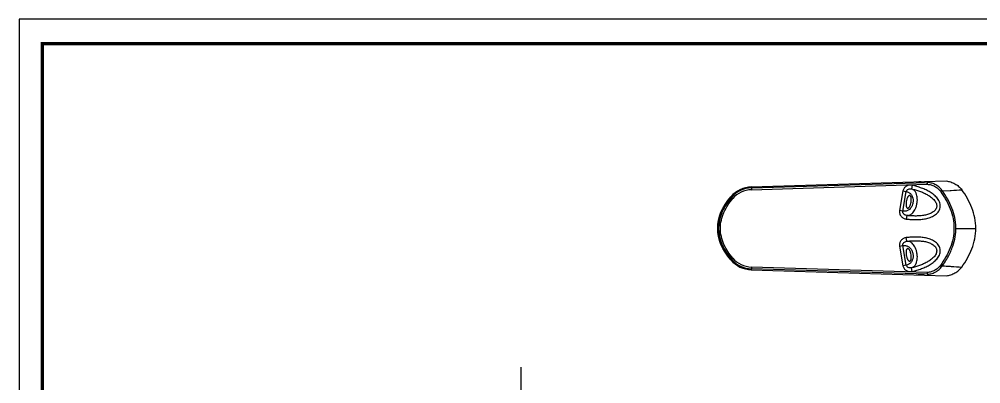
# Model space of a CAD drawing. Extents: x 0 to 790, y 0 to 579.
# Drawn here: x 0 to 526, y 379 to 579 of the extents above; entities that cross this region are included whole.
import ezdxf

# ---------------------------------------------------------------- set-up
doc = ezdxf.new("R2010")
doc.units = 0
doc.header["$LTSCALE"] = 10
doc.header["$MEASUREMENT"] = 0
doc.linetypes.add('CENTER2', pattern=[28.575, 19.05, -3.175, 3.175, -3.175])
doc.layers.get('0').update_dxf_attribs({"linetype": 'CONTINUOUS'})
doc.layers.add('CEN', color=1, linetype='CENTER2')

# ---------------------------------------------------------------- blocks, each defined once
blk = doc.blocks.new('df45x6vxcv')
at = {"color": 7, "linetype": 'Continuous'}
for p, q in [((3046.22, -243.42), (3152.94, -240.13)), ((3046.23, -243.92), (3142.48, -240.95)), ((3046.26, -244.92), (3142.51, -241.95)), ((3137.89, -240.59), (3137.9, -241.07)), ((3142.51, -241.95), (3142.48, -240.95)), ((3142.56, -240.95), (3142.51, -241.95)), ((3142.56, -240.95), (3142.56, -240.95)), ((3046.24, -243.92), (3046.22, -243.42)), ((3046.23, -243.92), (3046.26, -244.92)), ((3129.25, -245.61), (3127.35, -256.35)), ((3129.17, -256.67), (3131.07, -245.94)), ((3129.25, -245.61), (3131.07, -245.94)), ((3134.36, -242.52), (3133.9, -244.47)), ((3149.77, -245.8), (3150.58, -245.21)), ((3150.59, -245.22), (3150.58, -245.21)), ((3150.83, -245.6), (3155.1, -245.32)), ((3155.1, -245.32), (3155.66, -245.28)), ((3035.32, -249.13), (3036.08, -249.78)), ((3132.97, -248.12), (3132.88, -248.11)), ((3129.17, -256.67), (3127.35, -256.35)), ((3131.75, -255.01), (3131.84, -255.02)), ((3131.32, -259.02), (3131.08, -261)), ((3028.37, -266.1), (3027.82, -266.1)), ((3158.09, -266.1), (3169.11, -266.1)), ((3131.32, -273.17), (3131.08, -271.19)), ((3157.96, -269.1), (3158.01, -269.1)), ((3127.35, -275.85), (3129.17, -275.53)), ((3127.35, -275.85), (3129.25, -286.58)), ((3131.07, -286.26), (3129.17, -275.53)), ((3131.84, -277.18), (3131.75, -277.19)), ((3036.08, -282.41), (3035.32, -283.06)), ((3132.88, -284.09), (3132.97, -284.08)), ((3046.22, -288.78), (3046.24, -288.28)), ((3046.22, -288.78), (3152.94, -292.07)), ((3046.26, -287.28), (3046.23, -288.28)), ((3142.52, -291.25), (3046.23, -288.28)), ((3142.51, -290.25), (3046.26, -287.28)), ((3131.07, -286.26), (3129.25, -286.58)), ((3134.36, -289.68), (3133.9, -287.73)), ((3149.77, -286.4), (3150.58, -286.98)), ((3150.59, -286.98), (3150.58, -286.98)), ((3155.08, -286.87), (3155.66, -286.91)), ((3137.89, -291.61), (3137.9, -291.12)), ((3142.51, -290.25), (3142.52, -291.25))]:
    blk.add_line(p, q, dxfattribs=at)
for centre, radius, start, end in [((3137.86, -251.08), 10.49, 74.6281, 89.8089), ((3142.51, -241.95), 1, 87.1617, 91.7679), ((3046.7, -258.91), 15.5, 91.768, 139.3073), ((3046.69, -258.91), 15, 91.7679, 139.3073), ((3046.69, -258.91), 14, 91.7682, 139.3073), ((3013.78, -274.96), 33.65, 50.1881, 50.4359), ((3052.7, -266.82), 24.98, 158.1004, 162.6787), ((3049.78, -266.1), 21.96, 171.4997, 179.9858), ((3050.45, -266.2), 22.64, 167.9051, 171.5152), ((3051.34, -266.39), 23.55, 162.678, 167.8907), ((3049.77, -266.09), 21.96, 180.014, 188.458), ((3050.45, -266), 22.64, 188.4429, 192.0787), ((3051.32, -265.81), 23.53, 192.0918, 197.1771), ((3052.64, -265.4), 24.91, 197.1763, 201.6369), ((3046.7, -273.28), 15.5, 220.6927, 268.232), ((3013.77, -257.23), 33.66, 309.5639, 309.8123), ((3046.69, -273.28), 15, 220.6927, 268.2321), ((3046.69, -273.28), 14, 220.6927, 268.2321)]:
    blk.add_arc(centre, radius, start, end, dxfattribs=at)
for points, knots in [([(3142.51, -241.95), (3143.22, -241.98), (3144.62, -242.21), (3146.62, -242.98), (3148.39, -244.18), (3149.36, -245.22), (3149.77, -245.8)], [0, 0, 0, 0, 0.250039, 0.500059, 0.750046, 1, 1, 1, 1]), ([(3150.58, -245.21), (3150.08, -244.52), (3148.9, -243.27), (3146.83, -241.96), (3144.68, -241.19), (3143.26, -240.98), (3142.56, -240.95)], [0, 0, 0, 0, 0.274254, 0.544416, 0.774476, 1, 1, 1, 1]), ([(3152.94, -240.13), (3153.76, -240.24), (3155.39, -240.62), (3157.7, -241.59), (3159.77, -243.02), (3160.91, -244.24), (3161.4, -244.91)], [0, 0, 0, 0, 0.250041, 0.500096, 0.750057, 1, 1, 1, 1]), ([(3131.07, -245.94), (3131.3, -245.99), (3131.74, -246.12), (3132.4, -246.39), (3133.03, -246.8), (3133.62, -247.37), (3134.15, -248.14), (3134.49, -248.95), (3134.7, -249.74), (3134.83, -250.74), (3134.77, -252.13), (3134.35, -253.45), (3133.88, -254.34), (3133.42, -255.01), (3132.82, -255.66), (3132.05, -256.2), (3131.31, -256.53), (3130.57, -256.7), (3129.86, -256.73), (3129.4, -256.7), (3129.17, -256.67)], [0, 0, 0, 0, 0.043329, 0.087443, 0.133614, 0.183845, 0.240885, 0.308813, 0.34864, 0.393837, 0.500009, 0.60619, 0.651351, 0.691168, 0.759138, 0.816152, 0.866379, 0.912558, 0.956672, 1, 1, 1, 1]), ([(3134.36, -242.52), (3133.82, -242.39), (3132.69, -242.34), (3131.34, -242.79), (3130.44, -243.45), (3129.87, -244.07), (3129.46, -244.8), (3129.3, -245.34), (3129.25, -245.61)], [0, 0, 0, 0, 0.249576, 0.498961, 0.624225, 0.749493, 0.874758, 1, 1, 1, 1]), ([(3131.07, -245.94), (3131.1, -245.79), (3131.19, -245.49), (3131.53, -244.99), (3132.15, -244.55), (3133.03, -244.34), (3133.62, -244.4), (3133.9, -244.47)], [0, 0, 0, 0, 0.128065, 0.255544, 0.506027, 0.753595, 1, 1, 1, 1]), ([(3131.08, -261), (3131.96, -261.11), (3133.72, -261.28), (3136.37, -261.36), (3139.02, -261.25), (3141.21, -260.94), (3142.93, -260.53), (3144.19, -260.13), (3145.41, -259.61), (3146.57, -258.96), (3147.63, -258.16), (3148.52, -257.17), (3149.21, -256.03), (3149.62, -254.76), (3149.67, -253.42), (3149.42, -252.11), (3148.92, -250.88), (3148.2, -249.76), (3147.34, -248.75), (3146.04, -247.55), (3144.23, -246.27), (3141.89, -245.02), (3139.44, -244), (3136.93, -243.17), (3135.22, -242.72), (3134.36, -242.52)], [0, 0, 0, 0, 0.062527, 0.125052, 0.187572, 0.250081, 0.281347, 0.312609, 0.343872, 0.375126, 0.40637, 0.437602, 0.468822, 0.500022, 0.531222, 0.562443, 0.593675, 0.624918, 0.656173, 0.687435, 0.749918, 0.812427, 0.874948, 0.937473, 1, 1, 1, 1]), ([(3133.9, -244.47), (3134.27, -244.55), (3135.01, -244.74), (3136.48, -245.14), (3138.29, -245.72), (3140.41, -246.55), (3142.46, -247.55), (3144.07, -248.56), (3145.26, -249.51), (3146.08, -250.3), (3146.81, -251.18), (3147.39, -252.17), (3147.67, -253.09), (3147.74, -253.85), (3147.68, -254.61), (3147.4, -255.33), (3146.98, -255.96), (3146.49, -256.54), (3145.75, -257.16), (3144.77, -257.73), (3143.72, -258.19), (3142.28, -258.67), (3140.42, -259.06), (3138.15, -259.3), (3135.87, -259.35), (3133.97, -259.27), (3132.46, -259.15), (3131.7, -259.07), (3131.32, -259.02)], [0, 0, 0, 0, 0.031271, 0.062537, 0.125064, 0.187587, 0.2501, 0.31258, 0.343827, 0.375069, 0.406298, 0.437509, 0.468729, 0.484406, 0.50005, 0.531267, 0.5469, 0.562528, 0.593722, 0.624939, 0.656179, 0.687421, 0.749901, 0.812413, 0.874936, 0.937462, 0.968731, 1, 1, 1, 1]), ([(3131.32, -259.02), (3131.57, -259.03), (3132.07, -259.01), (3132.83, -258.83), (3133.59, -258.47), (3134.36, -257.89), (3135.13, -257.04), (3135.86, -255.85), (3136.5, -254.31), (3136.88, -252.82), (3137.06, -251.54), (3137.13, -250.34), (3137.08, -249.01), (3136.83, -247.81), (3136.55, -247.03), (3136.26, -246.4), (3135.84, -245.76), (3135.25, -245.16), (3134.6, -244.73), (3134.14, -244.54), (3133.9, -244.47)], [0, 0, 0, 0, 0.039487, 0.079759, 0.123648, 0.173838, 0.233688, 0.306976, 0.396681, 0.499864, 0.552569, 0.603193, 0.692949, 0.766245, 0.797637, 0.826147, 0.876395, 0.920277, 0.960536, 1, 1, 1, 1]), ([(3149.77, -245.8), (3150.85, -247.28), (3152.85, -250.35), (3155.23, -255.31), (3156.8, -260.6), (3157.35, -266.1), (3156.8, -271.59), (3155.24, -276.88), (3152.85, -281.84), (3150.85, -284.92), (3149.77, -286.4)], [0, 0, 0, 0, 0.12506, 0.250083, 0.37506, 0.5, 0.62494, 0.749917, 0.87494, 1, 1, 1, 1]), ([(3150.58, -286.98), (3150.59, -286.98), (3151.83, -285.27), (3154.11, -281.71), (3156.56, -276.23), (3157.95, -270.74), (3158.33, -265.43), (3157.71, -260.13), (3156.14, -254.9), (3153.75, -249.9), (3151.69, -246.74), (3150.59, -245.22), (3150.58, -245.21)], [0, 0, 0, 0, 0.000192, 0.140117, 0.28037, 0.397287, 0.514335, 0.632339, 0.750178, 0.875129, 0.99981, 1, 1, 1, 1]), ([(3169.11, -266.1), (3169.11, -264.19), (3168.72, -260.36), (3167.1, -254.85), (3164.62, -249.66), (3162.53, -246.45), (3161.4, -244.91)], [0, 0, 0, 0, 0.249903, 0.499875, 0.749917, 1, 1, 1, 1]), ([(3036.08, -282.41), (3035.1, -281.27), (3033.27, -278.87), (3031.09, -274.91), (3029.65, -270.61), (3029.14, -266.1), (3029.65, -261.58), (3031.09, -257.28), (3033.27, -253.32), (3035.1, -250.92), (3036.08, -249.78)], [0, 0, 0, 0, 0.125047, 0.250059, 0.375045, 0.500012, 0.624977, 0.749955, 0.87496, 1, 1, 1, 1]), ([(3035.21, -249.01), (3035.17, -248.98), (3035.12, -248.94), (3035.05, -248.88), (3035.02, -248.85), (3034.99, -248.83), (3034.97, -248.82), (3034.96, -248.81), (3034.95, -248.8), (3034.95, -248.81)], [0, 0, 0, 0, 0.448419, 0.622593, 0.762013, 0.867849, 0.941651, 0.985021, 1, 1, 1, 1]), ([(3132.88, -248.11), (3132.79, -248.11), (3132.58, -248.16), (3132.3, -248.37), (3132.03, -248.68), (3131.77, -249.09), (3131.53, -249.59), (3131.24, -250.38), (3130.99, -251.43), (3130.89, -252.51), (3130.92, -253.32), (3130.99, -253.85), (3131.11, -254.3), (3131.27, -254.65), (3131.48, -254.9), (3131.66, -254.99), (3131.75, -255.01)], [0, 0, 0, 0, 0.035039, 0.077657, 0.130024, 0.19229, 0.263368, 0.341447, 0.509159, 0.675032, 0.75092, 0.819111, 0.878013, 0.926895, 0.966486, 1, 1, 1, 1]), ([(3131.84, -255.02), (3131.93, -255.02), (3132.14, -254.96), (3132.42, -254.76), (3132.69, -254.44), (3132.95, -254.03), (3133.19, -253.53), (3133.48, -252.75), (3133.73, -251.69), (3133.83, -250.61), (3133.8, -249.8), (3133.73, -249.27), (3133.61, -248.82), (3133.45, -248.47), (3133.24, -248.22), (3133.06, -248.13), (3132.97, -248.12)], [0, 0, 0, 0, 0.035039, 0.077657, 0.130024, 0.19229, 0.263368, 0.341447, 0.509159, 0.675032, 0.75092, 0.819111, 0.878013, 0.926895, 0.966486, 1, 1, 1, 1]), ([(3127.35, -256.35), (3127.3, -256.62), (3127.27, -257.18), (3127.4, -258.01), (3127.72, -258.79), (3128.34, -259.71), (3129.45, -260.6), (3130.53, -260.94), (3131.08, -261)], [0, 0, 0, 0, 0.125247, 0.250517, 0.375782, 0.501039, 0.750416, 1, 1, 1, 1]), ([(3131.32, -259.02), (3131.03, -258.99), (3130.46, -258.84), (3129.71, -258.34), (3129.18, -257.59), (3129.11, -256.96), (3129.17, -256.67)], [0, 0, 0, 0, 0.246934, 0.495144, 0.746144, 1, 1, 1, 1]), ([(3161.4, -287.28), (3162.53, -285.74), (3164.62, -282.53), (3167.1, -277.35), (3168.72, -271.83), (3169.11, -268.01), (3169.11, -266.1)], [0, 0, 0, 0, 0.250084, 0.500127, 0.750099, 1, 1, 1, 1]), ([(3131.08, -271.19), (3130.53, -271.26), (3129.45, -271.59), (3128.34, -272.48), (3127.72, -273.41), (3127.4, -274.19), (3127.27, -275.02), (3127.3, -275.58), (3127.35, -275.85)], [0, 0, 0, 0, 0.249576, 0.498961, 0.624224, 0.749493, 0.874758, 1, 1, 1, 1]), ([(3129.17, -275.53), (3129.11, -275.23), (3129.18, -274.6), (3129.71, -273.85), (3130.46, -273.36), (3131.03, -273.21), (3131.32, -273.18)], [0, 0, 0, 0, 0.253877, 0.504777, 0.75294, 1, 1, 1, 1]), ([(3134.36, -289.68), (3135.22, -289.47), (3136.93, -289.02), (3139.44, -288.19), (3141.89, -287.17), (3144.23, -285.93), (3146.04, -284.65), (3147.34, -283.44), (3148.2, -282.44), (3148.92, -281.32), (3149.42, -280.08), (3149.67, -278.77), (3149.62, -277.44), (3149.21, -276.17), (3148.52, -275.02), (3147.63, -274.04), (3146.57, -273.23), (3145.41, -272.59), (3144.19, -272.07), (3142.93, -271.66), (3141.21, -271.26), (3139.02, -270.95), (3136.37, -270.83), (3133.72, -270.92), (3131.96, -271.08), (3131.08, -271.19)], [0, 0, 0, 0, 0.062527, 0.125052, 0.187572, 0.250081, 0.312564, 0.343825, 0.37508, 0.406324, 0.437556, 0.468776, 0.499976, 0.531177, 0.562397, 0.593629, 0.624873, 0.656127, 0.68739, 0.718652, 0.749919, 0.812428, 0.874948, 0.937473, 1, 1, 1, 1]), ([(3131.32, -273.18), (3131.7, -273.13), (3132.46, -273.05), (3133.97, -272.92), (3135.87, -272.84), (3138.15, -272.9), (3140.42, -273.13), (3142.28, -273.53), (3143.72, -274.01), (3144.77, -274.47), (3145.75, -275.04), (3146.63, -275.77), (3147.21, -276.54), (3147.54, -277.23), (3147.74, -277.96), (3147.73, -278.74), (3147.56, -279.48), (3147.29, -280.19), (3146.81, -281.02), (3146.08, -281.9), (3145.26, -282.68), (3144.07, -283.63), (3142.46, -284.64), (3140.41, -285.64), (3138.29, -286.48), (3136.48, -287.06), (3135.01, -287.46), (3134.27, -287.64), (3133.9, -287.73)], [0, 0, 0, 0, 0.031271, 0.062537, 0.125064, 0.187587, 0.2501, 0.31258, 0.343826, 0.375068, 0.406299, 0.437509, 0.468729, 0.484406, 0.500051, 0.531267, 0.5469, 0.562528, 0.593722, 0.624939, 0.656179, 0.687421, 0.749901, 0.812413, 0.874936, 0.937462, 0.968731, 1, 1, 1, 1]), ([(3133.9, -287.73), (3134.14, -287.65), (3134.6, -287.46), (3135.25, -287.04), (3135.84, -286.44), (3136.26, -285.79), (3136.55, -285.17), (3136.83, -284.38), (3137.08, -283.19), (3137.15, -281.53), (3136.99, -280), (3136.72, -278.74), (3136.38, -277.58), (3135.86, -276.35), (3135.13, -275.16), (3134.36, -274.3), (3133.59, -273.72), (3132.83, -273.36), (3132.07, -273.18), (3131.57, -273.17), (3131.32, -273.18)], [0, 0, 0, 0, 0.039487, 0.079724, 0.123606, 0.173849, 0.202355, 0.233734, 0.307025, 0.396727, 0.499906, 0.552611, 0.603235, 0.692996, 0.766292, 0.826157, 0.87635, 0.92024, 0.960534, 1, 1, 1, 1]), ([(3129.17, -275.53), (3129.4, -275.5), (3129.86, -275.46), (3130.57, -275.5), (3131.31, -275.66), (3132.05, -275.99), (3132.82, -276.53), (3133.42, -277.18), (3133.88, -277.85), (3134.35, -278.75), (3134.77, -280.07), (3134.83, -281.45), (3134.7, -282.46), (3134.49, -283.25), (3134.15, -284.06), (3133.62, -284.83), (3133.03, -285.4), (3132.4, -285.8), (3131.74, -286.08), (3131.3, -286.21), (3131.07, -286.26)], [0, 0, 0, 0, 0.043328, 0.087443, 0.13362, 0.183848, 0.240869, 0.308829, 0.348654, 0.393838, 0.500008, 0.60619, 0.651364, 0.691184, 0.759122, 0.816155, 0.866386, 0.912558, 0.956671, 1, 1, 1, 1]), ([(3131.75, -277.19), (3131.66, -277.2), (3131.48, -277.29), (3131.27, -277.54), (3131.11, -277.89), (3130.99, -278.34), (3130.92, -278.87), (3130.89, -279.69), (3130.99, -280.76), (3131.24, -281.82), (3131.53, -282.6), (3131.77, -283.1), (3132.03, -283.52), (3132.3, -283.83), (3132.58, -284.03), (3132.79, -284.09), (3132.88, -284.09)], [0, 0, 0, 0, 0.033515, 0.073106, 0.121989, 0.180891, 0.249079, 0.324966, 0.490837, 0.658546, 0.736625, 0.807704, 0.869973, 0.922342, 0.964961, 1, 1, 1, 1]), ([(3132.97, -284.08), (3133.06, -284.06), (3133.24, -283.98), (3133.45, -283.73), (3133.61, -283.37), (3133.73, -282.93), (3133.8, -282.4), (3133.83, -281.58), (3133.73, -280.51), (3133.48, -279.45), (3133.19, -278.67), (3132.95, -278.17), (3132.69, -277.75), (3132.42, -277.44), (3132.14, -277.24), (3131.93, -277.18), (3131.84, -277.18)], [0, 0, 0, 0, 0.033515, 0.073106, 0.121989, 0.180891, 0.249079, 0.324966, 0.490837, 0.658546, 0.736625, 0.807704, 0.869973, 0.922342, 0.964961, 1, 1, 1, 1]), ([(3035.21, -283.18), (3035.17, -283.21), (3035.12, -283.26), (3035.05, -283.31), (3035.02, -283.34), (3034.99, -283.36), (3034.97, -283.38), (3034.96, -283.38), (3034.95, -283.39), (3034.95, -283.39)], [0, 0, 0, 0, 0.448338, 0.622489, 0.761903, 0.867748, 0.941573, 0.984978, 1, 1, 1, 1]), ([(3129.25, -286.58), (3129.3, -286.86), (3129.46, -287.39), (3129.87, -288.12), (3130.44, -288.75), (3131.34, -289.4), (3132.69, -289.86), (3133.82, -289.8), (3134.36, -289.68)], [0, 0, 0, 0, 0.125247, 0.250517, 0.375781, 0.501038, 0.750415, 1, 1, 1, 1]), ([(3133.9, -287.73), (3133.62, -287.8), (3133.03, -287.85), (3132.15, -287.65), (3131.4, -287.12), (3131.12, -286.56), (3131.07, -286.26)], [0, 0, 0, 0, 0.246939, 0.49515, 0.746148, 1, 1, 1, 1]), ([(3149.77, -286.4), (3149.36, -286.97), (3148.39, -288.02), (3146.62, -289.21), (3144.63, -289.99), (3143.22, -290.21), (3142.51, -290.25)], [0, 0, 0, 0, 0.249953, 0.499939, 0.74996, 1, 1, 1, 1]), ([(3142.52, -291.25), (3143.21, -291.22), (3144.74, -291), (3147, -290.17), (3149.04, -288.79), (3150.14, -287.6), (3150.58, -286.98)], [0, 0, 0, 0, 0.220506, 0.489654, 0.758037, 1, 1, 1, 1]), ([(3152.94, -292.07), (3153.76, -291.95), (3155.39, -291.58), (3157.7, -290.6), (3159.76, -289.18), (3160.91, -287.95), (3161.4, -287.28)], [0, 0, 0, 0, 0.249973, 0.49994, 0.749966, 1, 1, 1, 1])]:
    blk.add_open_spline(points, degree=3, knots=knots, dxfattribs=at)
for points in [[(3155.66, -245.28), (3157.57, -245.16), (3159.49, -245.04), (3161.4, -244.91)], [(3035.32, -249.13), (3025.97, -260), (3025.97, -272.19), (3035.32, -283.06)], [(3027.82, -266.1), (3027.82, -260.2), (3030.22, -254.31), (3034.95, -248.81)], [(3032.33, -253.14), (3033.19, -251.78), (3034.19, -250.45), (3035.32, -249.13)], [(3034.95, -283.39), (3030.22, -277.88), (3027.82, -272), (3027.82, -266.1)], [(3150.83, -286.6), (3152.25, -286.69), (3153.67, -286.78), (3155.08, -286.87)], [(3155.66, -286.91), (3157.57, -287.04), (3159.49, -287.16), (3161.4, -287.28)], [(3140.75, -291.2), (3139.83, -291.46), (3138.86, -291.6), (3137.89, -291.61)]]:
    blk.add_open_spline(points, degree=3, dxfattribs=at)

msp = doc.modelspace()

# ---------------------------------------------------------------- linework, layer by layer
at = {"ltscale": 0.5}
msp.add_lwpolyline([(0, 0), (789.88, 0), (789.88, 578.76), (0, 578.76)], close=True, dxfattribs=at)
at = {"color": 5, "linetype": 'ByBlock', "lineweight": 200, "const_width": 1.82}
msp.add_lwpolyline([(12.7, 24.78), (777.1, 24.78), (777.1, 565.32), (12.7, 565.32)], close=True, dxfattribs=at)
at = {"layer": 'CEN', "ltscale": 3}
msp.add_line((274.6, 388.14), (274.6, 245.88), dxfattribs=at)

# ---------------------------------------------------------------- block references
msp.add_blockref('df45x6vxcv', (-2645.43, 730.28))

doc.saveas('drawing.dxf')
